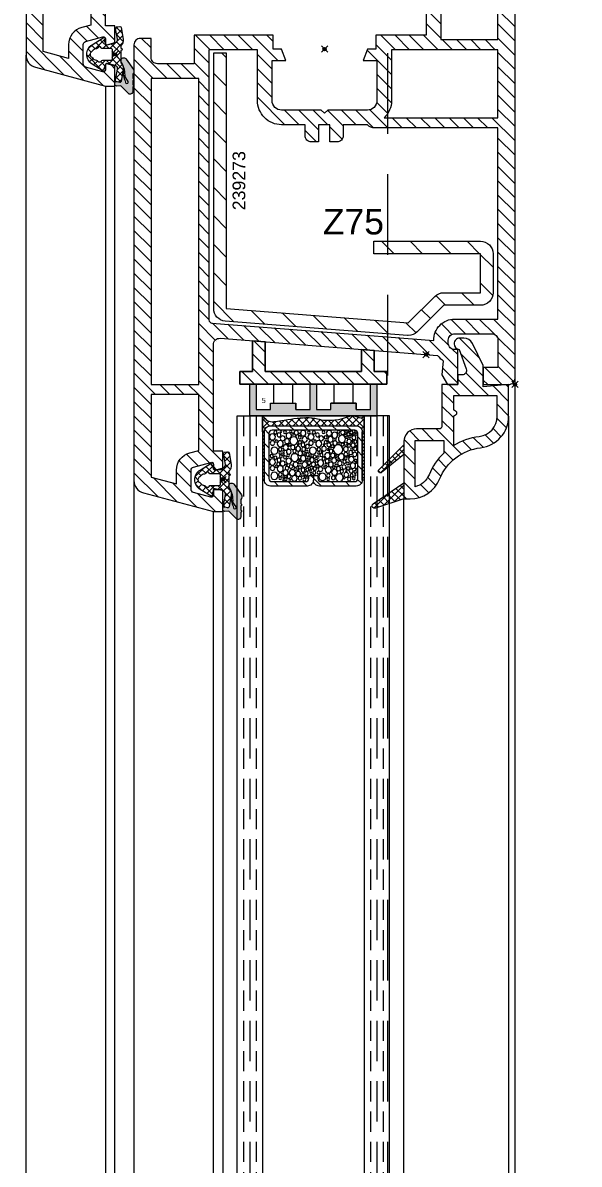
# Model space of a CAD drawing. Header units: millimetres. Extents: x -20000 to 230000, y -17405 to 25402.
# Drawn here: x 125060 to 125147.6, y -4058.4 to -3878.7 of the extents above; entities that cross this region are included whole.
import ezdxf

# ---------------------------------------------------------------- set-up
doc = ezdxf.new("R2010")
doc.units = ezdxf.units.MM
doc.header["$PDMODE"] = 35
doc.header["$PDSIZE"] = 0.5
doc.linetypes.add('CACHE', pattern=[9.525, 6.35, -3.175])
doc.layers.get('0').update_dxf_attribs({"lineweight": 13})
doc.layers.get('Defpoints').update_dxf_attribs({"true_color": 0xc2a584})
doc.layers.add('0 - Invisible', color=43, linetype='Continuous', lineweight=0, plot=False)
for name, color, linetype, lineweight in [('1 - Acier', 160, 'Continuous', 13), ('1 - Cotation', 32, 'Continuous', 13), ('1 - INTERROMPU', 253, 'CACHE', 13), ('1 - Joint', 7, 'Continuous', 13), ('1 - PVC', 7, 'Continuous', 13), ('1 - Silicone', 40, 'Continuous', 13), ('1 - Vitrage', 252, 'Continuous', 13)]:
    doc.layers.add(name, color=color, linetype=linetype, lineweight=lineweight)
doc.styles.get("Standard").update_dxf_attribs({"font": 'ARIALUNI.TTF'})
doc.styles.add('Texte Poralu', font='tahomabd.ttf')
doc.dimstyles.new('100 - 1000', dxfattribs={"dimtxt": 15, "dimasz": 15, "dimexe": 5, "dimexo": 2.5, "dimgap": 8, "dimtad": 1, "dimdec": 1, "dimtxsty": 'Texte Poralu', "dimcen": 10, "dimazin": 0, "dimtfac": 1, "dimtdec": 1, "dimtmove": 0, "dimatfit": 3, "dimfxl": 1, "dimarcsym": 0})
doc.dimstyles.new('30 - 1000', dxfattribs={"dimtxt": 10, "dimasz": 10, "dimexe": 5, "dimexo": 2.5, "dimgap": 5, "dimtad": 1, "dimdec": 1, "dimtxsty": 'Texte Poralu', "dimcen": 5, "dimazin": 0, "dimtfac": 1, "dimtdec": 1, "dimtmove": 0, "dimatfit": 3, "dimfxl": 1, "dimarcsym": 0})
pattern_1 = [(45, (-2912.3842, -784.6884), (-0.561266, 0.561266), []), (135, (-2912.3842, -784.6884), (-0.561266, -0.561266), [])]

# ---------------------------------------------------------------- blocks, each defined once
blk = doc.blocks.new('*D944')
at = {"layer": '1 - Cotation', "color": 0, "lineweight": -2, "transparency": 16777216}
for p, q in [((125020, -3805.67), (125367.5, -3805.67)), ((125362.5, -3820.67), (125362.5, -4681.27)), ((125120, -4696.27), (125367.5, -4696.27))]:
    blk.add_line(p, q, dxfattribs=at)
at = {"layer": '1 - Cotation', "color": 0, "transparency": 16777216}
for points in [[(125360, -3820.67), (125365, -3820.67), (125362.5, -3805.67)], [(125360, -4681.27), (125365, -4681.27), (125362.5, -4696.27)]]:
    blk.add_solid(points, dxfattribs=at)
at = {"layer": 'Defpoints', "color": 0, "transparency": 16777216}
for p in [(125017.5, -3805.67), (125117.5, -4696.27), (125362.5, -4696.27)]:
    blk.add_point(p, dxfattribs=at)
at = {"layer": '1 - Cotation', "color": 0, "transparency": 16777216, "insert": (125347, -4250.97), "char_height": 15, "attachment_point": 5, "rotation": 90, "style": 'Texte Poralu'}
blk.add_mtext('H', dxfattribs=at)
blk = doc.blocks.new('*U291')
at = {"layer": '1 - Acier'}
h = blk.add_hatch(dxfattribs=at)
h.set_pattern_fill('ANSI31', color=256, scale=0.5, style=0)
h.set_pattern_definition([(45, (-53.198, 0), (-1.12253, 1.12253), [])])
h.paths.add_polyline_path([(-1.19, 10.35, -0.414214), (-0.71, 9.87), (-0.71, 9.39), (0, 9.39), (0, 10.11, 0.414214), (-0.95, 11.06), (-6.75, 11.06, 0.414214), (-7.7, 10.11), (-7.7, 2.51, 0.414214), (-6.75, 1.56), (6.75, 1.56, 0.414214), (7.7, 2.51), (7.7, 10.11, 0.414214), (6.75, 11.06), (0.95, 11.06, 0.414214), (0, 10.11), (0, 9.39), (0.71, 9.39), (0.71, 9.87, -0.414214), (1.19, 10.35), (6.51, 10.35, -0.414214), (6.99, 9.87), (6.99, 2.75, -0.414214), (6.51, 2.27), (-6.51, 2.27, -0.414214), (-6.99, 2.75), (-6.99, 9.87, -0.414214), (-6.51, 10.35)])
at = {"layer": '1 - Silicone'}
h = blk.add_hatch(dxfattribs=at)
h.set_pattern_fill('ANSI31', color=256, scale=3, style=0)
h.set_pattern_definition([(135, (89.45962, 19.9178), (0.265165, 0.265165), [])])
h.paths.add_polyline_path([(-8, 2.51), (-7.7, 2.51), (-7.7, 10.11), (-8, 10.11)])
h = blk.add_hatch(dxfattribs=at)
h.set_pattern_fill('ANSI31', color=256, scale=3, style=0)
h.set_pattern_definition([(45, (-89.45962, 19.9178), (-0.265165, 0.265165), [])])
h.paths.add_polyline_path([(8, 10.11), (7.7, 10.11), (7.7, 2.51), (8, 2.51)])
h = blk.add_hatch(dxfattribs=at)
h.set_pattern_fill('ANSI37', color=256, scale=0.25, style=0)
h.set_pattern_definition([(45, (-53.198, 0), (-0.561266, 0.561266), []), (135, (-53.198, 0), (-0.561266, -0.561266), [])])
edge = h.paths.add_edge_path()
edge.add_arc((-6.75, 2.51), 0.95, 180, 270, ccw=False)
edge.add_line((-7.7, 2.51), (-8, 2.51))
edge.add_line((-8, 2.51), (-8, 0))
edge.add_spline(control_points=[(-8, 0), (-7.75, 0.3), (-7.07, 1.12), (-5.05, 0.73), (-1.23, 0.13), (0.48, 0.41), (1.65, 0.75), (4.92, 0.57), (6.11, -0.43), (7.45, 0.54), (7.9, 0.1), (8, 0)], knot_values=[0, 0, 0, 0, 1.112924, 3.032488, 5.381325, 7.006548, 8.100712, 8.980186, 10.784819, 12.190253, 12.587238, 12.587238, 12.587238, 12.587238], degree=3, periodic=0)
edge.add_line((8, 0), (8, 2.51))
edge.add_line((8, 2.51), (7.7, 2.51))
edge.add_arc((6.75, 2.51), 0.95, -90, 0, ccw=False)
edge.add_line((6.75, 1.56), (-6.75, 1.56))
at = {"layer": '0 - Invisible'}
for p, q in [((-8, 2.51), (-8, 0)), ((8, 2.51), (8, 0))]:
    blk.add_line(p, q, dxfattribs=at)
at = {"layer": '1 - Acier'}
blk.add_lwpolyline([(0, 9.39), (0, 10.11, 0.414214), (-0.95, 11.06), (-6.75, 11.06, 0.414214), (-7.7, 10.11), (-7.7, 2.51, 0.414214), (-6.75, 1.56), (6.75, 1.56, 0.414214), (7.7, 2.51), (7.7, 10.11, 0.414214), (6.75, 11.06), (0.95, 11.06, 0.414214), (0, 10.11)], format="xyb", dxfattribs=at)
blk.add_lwpolyline([(0.71, 9.39), (0.71, 9.87, -0.414214), (1.19, 10.35), (6.51, 10.35, -0.414214), (6.99, 9.87), (6.99, 2.75, -0.414214), (6.51, 2.27), (-6.51, 2.27, -0.414214), (-6.99, 2.75), (-6.99, 9.87, -0.414214), (-6.51, 10.35), (-1.19, 10.35, -0.414214), (-0.71, 9.87), (-0.71, 9.39)], format="xyb", close=True, dxfattribs=at)
at = {"layer": '1 - PVC'}
for centre, radius in [((-6.14, 9.44), 0.563), ((-5.22, 9.24), 0.282), ((-5.24, 9.8), 0.205), ((-4.73, 10.08), 0.13), ((-4.7, 9.6), 0.154), ((-4.39, 8.96), 0.435), ((-4.33, 9.97), 0.219), ((-4.32, 9.56), 0.16), ((-3.85, 9.55), 0.293), ((-3.7, 10.13), 0.171), ((-3.32, 8.96), 0.479), ((-2.99, 9.84), 0.435), ((-2.4, 9.14), 0.384), ((-2.12, 9.83), 0.286), ((-1.66, 9.27), 0.23), ((-1.42, 10.03), 0.232), ((-1.32, 9.57), 0.149), ((-1.09, 9.06), 0.286), ((-0.96, 9.65), 0.164), ((-0.35, 9.09), 0.156), ((0.14, 8.96), 0.267), ((0.83, 8.93), 0.241), ((1.44, 9.6), 0.563), ((2.36, 9.39), 0.282), ((2.34, 9.96), 0.205), ((3.13, 9.76), 0.302), ((3.33, 8.89), 0.472), ((4.09, 9.72), 0.597), ((4.47, 8.73), 0.282), ((4.87, 9.75), 0.154), ((5.18, 9.29), 0.384), ((5.64, 9.96), 0.283), ((6.03, 9.37), 0.243), ((6.36, 9.83), 0.229), ((6.56, 8.8), 0.219), ((6.61, 9.29), 0.138), ((-6.44, 7.27), 0.486), ((-6.44, 8.24), 0.358), ((-5.83, 7.94), 0.179), ((-5.53, 7.57), 0.277), ((-5.42, 6.96), 0.307), ((-5.22, 8.34), 0.486), ((-4.83, 7.5), 0.384), ((-4.17, 8.23), 0.279), ((-4.22, 7.73), 0.13), ((-3.89, 7.12), 0.435), ((-3.54, 7.99), 0.282), ((-2.8, 7.68), 0.397), ((-2.86, 8.38), 0.223), ((-2.4, 8.5), 0.128), ((-2.12, 8.11), 0.256), ((-2.14, 7.35), 0.23), ((-1.63, 8.52), 0.307), ((-1.37, 7.68), 0.435), ((-0.96, 8.47), 0.236), ((-0.68, 7.4), 0.267), ((-0.71, 7.96), 0.186), ((-0.48, 8.7), 0.186), ((-0.22, 6.94), 0.362), ((-0.3, 8.19), 0.22), ((0.01, 7.65), 0.337), ((0.24, 8.32), 0.276), ((0.49, 7.09), 0.206), ((0.6, 7.94), 0.219), ((1.13, 7.42), 0.486), ((1.13, 8.4), 0.358), ((1.75, 8.09), 0.179), ((2, 7.65), 0.189), ((2.16, 7.12), 0.307), ((2.36, 8.5), 0.486), ((2.75, 7.65), 0.384), ((3.26, 7.02), 0.401), ((3.19, 8.08), 0.209), ((3.59, 7.84), 0.21), ((3.95, 8.32), 0.335), ((4.16, 7.47), 0.361), ((4.82, 8.05), 0.334), ((4.9, 7.21), 0.276), ((5.18, 8.65), 0.128), ((5.46, 8.27), 0.256), ((5.44, 7.5), 0.23), ((5.98, 6.84), 0.435), ((5.95, 8.68), 0.307), ((6.21, 7.83), 0.435), ((6.64, 7.04), 0.195), ((6.72, 8.34), 0.102), ((6.74, 7.37), 0.105), ((-6.55, 6.32), 0.257), ((-6.14, 5.48), 0.563), ((-5.98, 6.58), 0.256), ((-5.22, 5.27), 0.282), ((-5.24, 5.84), 0.205), ((-5.11, 6.37), 0.232), ((-4.7, 5.63), 0.154), ((-4.7, 6.02), 0.138), ((-4.37, 4.98), 0.435), ((-4.47, 6.53), 0.23), ((-3.87, 5.65), 0.37), ((-3.97, 6.23), 0.189), ((-2.95, 6.56), 0.602), ((-2.98, 5.56), 0.277), ((-2.4, 5.17), 0.384), ((-2.06, 5.89), 0.366), ((-2.23, 6.89), 0.132), ((-1.6, 6.68), 0.435), ((-1.53, 5.25), 0.309), ((-1.4, 5.97), 0.162), ((-1.04, 5.61), 0.22), ((-1.02, 6.94), 0.179), ((-0.89, 6.12), 0.276), ((-0.71, 6.6), 0.195), ((-0.07, 5.48), 0.563), ((-0.38, 6.3), 0.181), ((0.21, 6.43), 0.257), ((0.72, 6.5), 0.179), ((0.85, 5.27), 0.282), ((0.83, 5.84), 0.205), ((1.26, 6.14), 0.261), ((1.36, 5.63), 0.154), ((1.67, 5.17), 0.384), ((1.6, 6.73), 0.256), ((2.21, 6.25), 0.447), ((2.31, 5.3), 0.138), ((2.78, 5.56), 0.299), ((2.65, 6.81), 0.164), ((3.06, 6.22), 0.338), ((3.88, 5.32), 0.739), ((3.6, 6.37), 0.171), ((3.9, 6.94), 0.153), ((4.4, 6.44), 0.474), ((5.11, 5.25), 0.387), ((5.11, 6.02), 0.292), ((5.11, 6.68), 0.23), ((5.56, 6.32), 0.154), ((5.87, 5.79), 0.309), ((6.03, 5.25), 0.179), ((6.51, 6.07), 0.344), ((6.59, 5.22), 0.286), ((-6.44, 3.31), 0.486), ((-6.44, 4.28), 0.358), ((-5.83, 3.97), 0.179), ((-5.22, 4.38), 0.486), ((-4.83, 3.54), 0.384), ((-4.16, 3.99), 0.381), ((-3.8, 4.55), 0.202), ((-3.08, 3.92), 0.63), ((-3.24, 4.96), 0.342), ((-2.4, 4.53), 0.128), ((-2.12, 4.15), 0.256), ((-2.14, 3.38), 0.23), ((-1.63, 4.56), 0.307), ((-1.37, 3.71), 0.435), ((-0.94, 4.81), 0.309), ((-0.38, 3.31), 0.486), ((-0.38, 4.28), 0.358), ((0.24, 3.97), 0.179), ((0.85, 4.38), 0.486), ((1.24, 3.54), 0.384), ((1.67, 4.53), 0.128), ((1.95, 4.15), 0.256), ((1.93, 3.38), 0.23), ((2.44, 4.56), 0.307), ((2.7, 3.71), 0.435), ((2.62, 5.07), 0.17), ((3, 4.76), 0.216), ((3.4, 4.29), 0.355), ((3.48, 3.68), 0.167), ((4.03, 4.31), 0.192), ((4.5, 3.63), 0.567), ((4.61, 4.52), 0.239), ((5.08, 4.38), 0.236), ((5.62, 4.02), 0.343), ((5.62, 4.69), 0.243), ((6.23, 4.61), 0.324), ((6.13, 3.97), 0.106), ((6.38, 3.43), 0.307), ((6.61, 4.05), 0.263), ((6.72, 4.74), 0.114), ((-5.98, 2.61), 0.256), ((-5.42, 3), 0.307), ((-5.1, 2.47), 0.125), ((-4.47, 2.56), 0.23), ((-3.88, 3.12), 0.422), ((-3.58, 2.47), 0.165), ((-3.24, 2.86), 0.171), ((-2.7, 2.67), 0.343), ((-2.78, 3.14), 0.112), ((-2.21, 2.94), 0.203), ((-1.6, 2.72), 0.435), ((-0.71, 2.61), 0.2), ((0.09, 2.61), 0.256), ((0.65, 3), 0.307), ((1.6, 2.56), 0.23), ((2.47, 2.72), 0.435), ((3.36, 3.03), 0.463), ((3.96, 2.51), 0.217), ((4.06, 3), 0.0725), ((4.62, 2.61), 0.33), ((5.03, 3.08), 0.186), ((5.16, 2.51), 0.186), ((5.31, 3.38), 0.181), ((5.51, 2.9), 0.232), ((5.54, 2.46), 0.106), ((5.77, 3.28), 0.186), ((5.98, 2.61), 0.229), ((6, 3), 0.0923), ((6.33, 2.85), 0.149), ((6.59, 2.54), 0.149), ((6.72, 2.9), 0.156)]:
    blk.add_circle(centre, radius, dxfattribs=at)
at = {"layer": '1 - Silicone'}
for points in [[(-8, 10.11), (-7.7, 10.11), (-7.7, 2.51), (-8, 2.51)], [(8, 10.11), (7.7, 10.11), (7.7, 2.51), (8, 2.51)]]:
    blk.add_lwpolyline(points, close=True, dxfattribs=at)
blk.add_open_spline([(-8, 0), (-7.75, 0.3), (-7.07, 1.12), (-5.05, 0.73), (-1.23, 0.13), (0.48, 0.41), (1.65, 0.75), (4.92, 0.57), (6.11, -0.43), (7.45, 0.54), (7.9, 0.1), (8, 0)], degree=3, knots=[0, 0, 0, 0, 1.112924, 3.032488, 5.381325, 7.006548, 8.100712, 8.980186, 10.784819, 12.190253, 12.587238, 12.587238, 12.587238, 12.587238], dxfattribs=at)
blk = doc.blocks.new('Rehau - Support calle de vitrage')
at = {"layer": '1 - PVC'}
h = blk.add_hatch(dxfattribs=at)
h.set_pattern_fill('ANSI31', color=256, scale=0.5, angle=180, style=0)
h.set_pattern_definition([(225, (-99742.6855, -319414.7135), (1.122532015, -1.122532015), [])])
h.paths.add_polyline_path([(7.57, 4.05), (7.57, 0.6), (9.57, 0.75), (9.57, 4.05), (11.59, 4.05), (11.59, 6.05), (-11.59, 6.05), (-11.59, 4.05), (-9.57, 4.05), (-9.57, -0.75), (-7.57, -0.6), (-7.57, 4.05)])
for p, q in [((-11.59, 4.05), (-11.59, 6.05)), ((-11.59, 6.05), (11.59, 6.05)), ((11.59, 6.05), (11.59, 4.05)), ((-9.57, 4.05), (-11.59, 4.05)), ((-9.57, -0.75), (-9.57, 4.05)), ((7.57, 4.05), (-7.57, 4.05)), ((-7.57, 4.05), (-7.57, -0.6)), ((7.57, 0.6), (7.57, 4.05)), ((11.59, 4.05), (9.57, 4.05)), ((9.57, 4.05), (9.57, 0.75)), ((9.57, 0.75), (7.57, 0.6)), ((-7.57, -0.6), (-9.57, -0.75))]:
    blk.add_line(p, q, dxfattribs=at)
blk.add_lwpolyline([(-11.59, 6.05), (-11.59, 4.05), (-9.57, 4.05), (-9.57, -0.75), (-7.57, -0.6), (-7.57, 4.05), (7.57, 4.05), (7.57, 0.6), (9.57, 0.75), (9.57, 4.05), (11.59, 4.05), (11.59, 6.05)], close=True, dxfattribs=at)
blk = doc.blocks.new('Rehau - Doucine 16.5x18')
at = {"layer": '1 - Joint', "linetype": 'ByBlock'}
h = blk.add_hatch(dxfattribs=at)
h.set_pattern_fill('ANSI37', color=256, scale=0.25, style=0)
h.set_pattern_definition(pattern_1)
h.paths.add_polyline_path([(-8.5, 15.5), (-8.5, 18), (-12.97, 19.48, 0.080019), (-13.1, 19.5, 0.414214), (-13.5, 19.1, 0.24877), (-13.32, 18.77)])
h = blk.add_hatch(dxfattribs=at)
h.set_pattern_fill('ANSI37', color=256, scale=0.25, style=0)
h.set_pattern_definition(pattern_1)
h.paths.add_polyline_path([(-8.5, 9.5), (-8.5, 11), (-12.01, 13.86, 0.631799), (-12.5, 13.62, 0.198912), (-12.41, 13.41)])
at = {"layer": '1 - PVC', "linetype": 'ByBlock'}
h = blk.add_hatch(dxfattribs=at)
h.set_pattern_fill('ANSI31', color=256, scale=0.5, style=0)
h.set_pattern_definition([(45, (-2912.3842, -784.6884), (-1.122532, 1.122532), [])])
h.paths.add_polyline_path([(-3, 7, -0.414214), (-2.5, 6.5), (-2.5, 0), (0, 0), (0, -1.5), (0.66, -1.5, -0.520567), (1.31, -2.44), (0.2, -5.5, 0.381131), (-0.6, -6.4, 0.414214), (0.3, -7.3), (0.94, -7.3, 0.285279), (2.29, -6.46), (4, -3), (4, 0.35), (8, 0), (8, 5, 0.379901), (3.59, 9.96, -0.272736), (-2.87, 14.89, 0.304849), (-7.5, 18), (-8.5, 18), (-8.5, 15.5), (-8.5, 11), (-8.5, 9.5), (-8.5, 9, 0.414214), (-6.5, 7)])
h.paths.add_polyline_path([(-6.7, 8.8), (-6.7, 16.1, -0.237024), (-4.54, 14.21, 0.106788), (-2.2, 10.79), (-2.2, 8.8)], flags=16)
h.paths.add_polyline_path([(-0.7, 9.63, 0.111788), (3.38, 8.18, -0.379901), (6.2, 5), (6.2, 1.8), (-0.7, 1.8), (-0.7, 4, 1), (-0.7, 5)], flags=16)
at = {"layer": '1 - Joint', "linetype": 'ByBlock'}
for points in [[(-8.5, 18), (-12.97, 19.48, 0.080019), (-13.1, 19.5, 0.414214), (-13.5, 19.1, 0.24877), (-13.32, 18.77), (-8.5, 15.5)], [(-8.5, 11), (-12.01, 13.86, 0.172454), (-12.2, 13.92, 0.414214), (-12.5, 13.62, 0.198912), (-12.41, 13.41), (-8.5, 9.5)]]:
    blk.add_lwpolyline(points, format="xyb", dxfattribs=at)
at = {"layer": '1 - PVC', "linetype": 'ByBlock'}
for points in [[(0.3, -7.3, -0.414214), (-0.6, -6.4, -0.381131), (0.2, -5.5), (1.31, -2.44, 0.520567), (0.66, -1.5), (0, -1.5), (0, 0), (-2.5, 0), (-2.5, 6.5, 0.414214), (-3, 7), (-6.5, 7, -0.414214), (-8.5, 9), (-8.5, 9.5), (-8.5, 11), (-8.5, 15.5), (-8.5, 18), (-7.5, 18, -0.304849), (-2.87, 14.89, 0.272736), (3.59, 9.96, -0.379901), (8, 5), (8, 0), (4, 0.35), (4, -3), (2.29, -6.46, -0.285279), (0.94, -7.3)], [(-2.2, 10.79, -0.106788), (-4.54, 14.21, 0.237024), (-6.7, 16.1), (-6.7, 8.8), (-2.2, 8.8)], [(3.38, 8.18, -0.379901), (6.2, 5), (6.2, 1.8), (-0.7, 1.8), (-0.7, 4, 1), (-0.7, 5), (-0.7, 9.63, 0.111788)]]:
    blk.add_lwpolyline(points, format="xyb", close=True, dxfattribs=at)
blk = doc.blocks.new('*U293')
at = {"layer": '1 - Joint', "linetype": 'ByBlock'}
blk.add_hatch(color=256, dxfattribs=at).paths.add_polyline_path([(2.84, 3.14), (2.84, 3.78, 0.57735), (2.84, 4.13), (2.84, 4.79, 0.57735), (2.84, 5.13), (2.84, 5.85, 0.419335), (2.27, 6.28), (0.94, 4.97), (0.31, 5, 0.477659), (0, 4.65), (0.11, 4.02, -0.406954), (0.36, 4.36), (0.75, 4.43, -0.418679), (0.98, 4.27), (1.3, 2.36, -0.125286), (1.66, 4.3, -1.387029), (2.11, 4.3), (1.59, 3.57, -0.153631), (1.05, 1.3, 0.167659), (0.93, 1.03), (0.93, 0.96, 0.744987), (1.78, 0.78), (2.91, 2.37, 0.250622)])
h = blk.add_hatch(dxfattribs=at)
h.set_pattern_fill('ANSI37', color=256, scale=0.25, style=0)
h.paths.add_polyline_path([(0.93, 0.96, -0.041156), (0.93, 1.03), (0.93, 1.36, 0.277105), (1.3, 2.36), (0.98, 4.27, 0.414214), (0.75, 4.43), (0.36, 4.36, 0.406954), (0.11, 4.02), (0.4, 2.34, -0.388879), (0.04, 1.77), (-1.23, 1.43, -0.414214), (-1.53, 1.73), (-1.53, 2.01), (-1.71, 2.01), (-1.54, 2.38, 0.109518), (-1.53, 2.46, 0.414214), (-1.73, 2.66, 0.140872), (-1.83, 2.63), (-3.58, 1.54, 0.258271), (-4.42, 0.01, 0.258271), (-3.58, -1.51), (-1.83, -2.61, 0.140872), (-1.73, -2.64, 0.414214), (-1.53, -2.44, 0.109518), (-1.54, -2.35), (-1.71, -1.99), (-1.53, -1.99), (-1.53, -1.79, -0.414214), (-1.23, -1.49), (0.04, -1.83, -0.388879), (0.4, -2.4), (0.1, -4.07, 0.043661), (0.1, -4.1, 0.36397), (0.27, -4.3), (0.76, -4.39, 0.037727), (0.79, -4.39, 0.370694), (0.99, -4.22), (1.31, -2.39, 0.271381), (0.93, -1.34), (0.93, -0.99, 1), (0.93, -0.59)])
h.paths.add_polyline_path([(-0.37, 0.71), (-0.37, -0.69, -0.414214), (-0.57, -0.89), (-1.9, -0.89, 0.267949), (-2.16, -1.04, -0.267949), (-2.42, -1.19, -0.271324), (-2.68, -1.04, 0.243431), (-2.91, -0.88, -0.210605), (-3.54, -0.52, 0.11634), (-3.65, -0.43, -0.281921), (-3.92, 0.01, -0.281921), (-3.65, 0.46, 0.11634), (-3.54, 0.55, -0.210605), (-2.91, 0.91, 0.243431), (-2.68, 1.06, -0.271324), (-2.42, 1.21, -0.267949), (-2.16, 1.06, 0.267949), (-1.9, 0.91), (-0.57, 0.91, -0.414214)], flags=16)
at = {"layer": '0 - Invisible', "linetype": 'ByBlock'}
blk.add_point((0, 0), dxfattribs=at)
at = {"layer": '1 - Joint', "linetype": 'ByBlock'}
for points in [[(2.11, 4.3), (1.59, 3.57, -0.153631), (1.05, 1.3, 1.13268), (1.78, 0.78), (2.91, 2.37, 0.250622), (2.84, 3.14), (2.84, 3.78, 0.57735), (2.84, 4.13), (2.84, 4.79, 0.57735), (2.84, 5.13), (2.84, 5.85, 0.419335), (2.27, 6.28), (0.94, 4.97), (0.31, 5, 0.477659), (0, 4.65), (0.4, 2.34, -0.388879), (0.04, 1.77), (-1.23, 1.43, -0.414214), (-1.53, 1.73), (-1.53, 2.01), (-1.71, 2.01), (-1.54, 2.38, 0.109518), (-1.53, 2.46, 0.414214), (-1.73, 2.66, 0.140872), (-1.83, 2.63), (-3.58, 1.54, 0.258271), (-4.42, 0.01, 0.258271), (-3.58, -1.51), (-1.83, -2.61, 0.140872), (-1.73, -2.64, 0.414214), (-1.53, -2.44, 0.109518), (-1.54, -2.35), (-1.71, -1.99), (-1.53, -1.99), (-1.53, -1.79, -0.414214), (-1.23, -1.49), (0.04, -1.83, -0.388879), (0.4, -2.4), (0.1, -4.07, 0.043661), (0.1, -4.1, 0.36397), (0.27, -4.3), (0.76, -4.39, 0.037727), (0.79, -4.39, 0.370694), (0.99, -4.22), (1.31, -2.39, 0.271381), (0.93, -1.34), (0.93, -0.99, 1), (0.93, -0.59), (0.93, 1.36, 0.277105), (1.3, 2.36, -0.125286), (1.66, 4.3, -1.387029)], [(-3.65, 0.46, 0.11634), (-3.54, 0.55, -0.210605), (-2.91, 0.91, 0.243431), (-2.68, 1.06, -0.271324), (-2.42, 1.21, -0.267949), (-2.16, 1.06, 0.267949), (-1.9, 0.91), (-0.57, 0.91, -0.414214), (-0.37, 0.71), (-0.37, -0.69, -0.414214), (-0.57, -0.89), (-1.9, -0.89, 0.267949), (-2.16, -1.04, -0.267949), (-2.42, -1.19, -0.271324), (-2.68, -1.04, 0.243431), (-2.91, -0.88, -0.210605), (-3.54, -0.52, 0.11634), (-3.65, -0.43, -0.281921), (-3.92, 0.01, -0.281921)]]:
    blk.add_lwpolyline(points, format="xyb", close=True, dxfattribs=at)
blk.add_lwpolyline([(1.3, 2.36), (0.98, 4.27, 0.414214), (0.75, 4.43), (0.36, 4.36, 0.406954), (0.11, 4.02)], format="xyb", dxfattribs=at)
blk = doc.blocks.new('*U289')
at = {"layer": '1 - PVC', "linetype": 'ByBlock', "lineweight": -2}
h = blk.add_hatch(color=0, dxfattribs=at)
h.dxf.hatch_style = 1
h.paths.add_polyline_path([(-2.75, -4), (-0.5, -4), (-0.5, 0), (0.5, 0), (0.5, -4), (2.75, -4), (2.75, -3), (6.75, -3), (6.75, -4), (9, -4), (9, 0), (10, 0), (10, -5), (-10, -5), (-10, 0), (-9, 0), (-9, -4), (-6.75, -4), (-6.75, -3), (-2.75, -3)])
at = {"layer": '1 - PVC', "color": 0, "linetype": 'ByBlock', "lineweight": -2}
for p, q in [((-10, -5), (-10, 0)), ((-10, 0), (-9, 0)), ((-10, 0), (10, 0)), ((-10, -5), (-10, 0)), ((-9, 0), (-9, -4)), ((-9, 0), (-9, -4)), ((-6.25, -3), (-6.25, 0)), ((-3.25, -3), (-3.25, 0)), ((-0.5, -4), (-0.5, 0)), ((-0.5, 0), (0.5, 0)), ((-0.5, -4), (-0.5, 0)), ((0.5, 0), (0.5, -4)), ((0.5, 0), (0.5, -4)), ((3.25, -3), (3.25, 0)), ((6.25, -3), (6.25, 0)), ((9, -4), (9, 0)), ((9, 0), (10, 0)), ((9, -4), (9, 0)), ((10, 0), (10, -5)), ((10, 0), (10, -5)), ((-6.75, -4), (-6.75, -3)), ((-6.75, -3), (-2.75, -3)), ((-6.75, -3), (-2.75, -3)), ((-6.75, -4), (-6.75, -3)), ((-2.75, -3), (-2.75, -4)), ((-2.75, -4), (-2.75, -3)), ((2.75, -4), (2.75, -3)), ((2.75, -3), (6.75, -3)), ((6.75, -3), (2.75, -3)), ((2.75, -4), (2.75, -3)), ((6.75, -3), (6.75, -4)), ((6.75, -4), (6.75, -3)), ((10, -5), (-10, -5)), ((10, -5), (-10, -5)), ((-10, -5), (10, -5)), ((-9, -4), (-6.75, -4)), ((-9, -4), (-6.75, -4)), ((-2.75, -4), (-0.5, -4)), ((-2.75, -4), (-0.5, -4)), ((0.5, -4), (2.75, -4)), ((0.5, -4), (2.75, -4)), ((6.75, -4), (9, -4)), ((6.75, -4), (9, -4))]:
    blk.add_line(p, q, dxfattribs=at)
at = {"color": 0, "linetype": 'ByBlock', "lineweight": -2}
blk.add_text('5', height=0.8, dxfattribs=at).set_placement((-8.12, -2.98))
blk = doc.blocks.new('*U1622')
at = {"layer": '0 - Invisible'}
blk.add_point((-5, 641.33), dxfattribs=at)
at = {"layer": '1 - PVC'}
for p, q in [((9, -1), (9, 637.62)), ((8, 631.62), (8, 5)), ((-51, 621.5), (-51, 15.12)), ((-8.5, 18), (-8.5, 618.62)), ((-38.5, 20), (-38.5, 616.62)), ((-37, 616.62), (-37, 20))]:
    blk.add_line(p, q, dxfattribs=at)
at = {"layer": '1 - Vitrage', "linetype": 'CACHE', "ltscale": 0.5}
for p, q in [((-33.75, 631.68), (-33.75, 4.94)), ((-31.75, 631.68), (-31.75, 4.94)), ((-13.75, 631.68), (-13.75, 4.94)), ((-11.75, 631.68), (-11.75, 4.94))]:
    blk.add_line(p, q, dxfattribs=at)
at = {"layer": '1 - Vitrage', "linetype": 'CACHE'}
for p, q in [((-32.75, 631.68), (-32.75, 4.94)), ((-12.75, 631.68), (-12.75, 4.94))]:
    blk.add_line(p, q, dxfattribs=at)
at = {"layer": '1 - Vitrage'}
for points in [[(-34.75, 631.68), (-30.75, 631.68), (-30.75, 4.94), (-34.75, 4.94)], [(-10.75, 631.68), (-14.75, 631.68), (-14.75, 4.94), (-10.75, 4.94)]]:
    blk.add_lwpolyline(points, close=True, dxfattribs=at)
at = {"xscale": -1, "rotation": 180}
for name, p in [('Rehau - Support calle de vitrage', (-22.75, 642.73)), ('Rehau - Doucine 16.5x18', (0, 636.62)), ('*U291', (-22.75, 631.68)), ('*U293', (-37, 621.64))]:
    blk.add_blockref(name, p, dxfattribs=at)
blk.add_blockref('*U289', (-22.75, 636.68))
blk = doc.blocks.new('Rehau - Gamme Performance - Z75')
at = {"layer": '1 - PVC'}
h = blk.add_hatch(dxfattribs=at)
h.set_pattern_fill('ANSI31', color=256, scale=0.5, angle=90, style=0)
h.set_pattern_definition([(225, (0, 0), (-1.122532, 1.122532), [])])
edge = h.paths.add_edge_path()
edge.add_line((-88.25, 45.99), (-85.49, 45.99))
edge.add_line((-85.49, 45.99), (-85.49, 47.5))
edge.add_line((-85.49, 47.5), (-74.99, 47.5))
edge.add_line((-74.99, 47.5), (-68.72, 47.5))
edge.add_arc((-68.72, 46.5), 1, -4.2808, 89.8756, ccw=False)
edge.add_line((-67.72, 46.42), (-70.42, 12.18))
edge.add_arc((-68.1, 9.13), 3.83, 127.2044, 145.4601)
edge.add_line((-71.26, 11.3), (-73.49, 11.5))
edge.add_line((-73.49, 11.5), (-74.99, 10.63))
edge.add_line((-74.99, 10.63), (-74.99, 9))
edge.add_line((-74.99, 9), (-69.49, 9))
edge.add_line((-69.49, 9), (-69.49, 9.5))
edge.add_arc((-68.49, 9.5), 1, 90, 180, ccw=False)
edge.add_line((-68.49, 10.5), (-67.99, 10.5))
edge.add_arc((-67.99, 9.5), 1, 0, 90, ccw=False)
edge.add_line((-66.99, 9.5), (-66.99, 3.7))
edge.add_arc((-67.99, 3.7), 1, -90, 0, ccw=False)
edge.add_line((-67.99, 2.7), (-72.29, 2.7))
edge.add_line((-72.29, 2.7), (-72.29, 5))
edge.add_line((-72.29, 5), (-74.99, 5))
edge.add_line((-74.99, 5), (-74.99, 1))
edge.add_arc((-73.99, 1), 1, 180, 270)
edge.add_line((-73.99, 0), (-1.99, 0))
edge.add_arc((-2.01, 2.01), 2.01, 270.4903, 359.7969)
edge.add_line((0, 2), (0, 14))
edge.add_line((0, 14), (-3, 14))
edge.add_arc((-2.99, 13.79), 0.205, 92.1594, 164.4209)
edge.add_line((-3.19, 13.85), (-3.48, 12.75))
edge.add_arc((-3.29, 12.7), 0.196, 163.8255, 270.6442)
edge.add_line((-3.29, 12.5), (-2.54, 12.5))
edge.add_arc((-2.54, 12.2), 0.3, 0, 90, ccw=False)
edge.add_line((-2.24, 12.2), (-2.24, 9.5))
edge.add_arc((-2.74, 9.5), 0.5, -15.1541, 0, ccw=False)
edge.add_arc((-2.75, 9.51), 0.511, 270.9177, 343.9282, ccw=False)
edge.add_line((-2.74, 9), (-4.99, 9))
edge.add_line((-4.99, 9), (-6.51, 9))
edge.add_arc((-6.51, 9.49), 0.493, 194.4916, 270.2559, ccw=False)
edge.add_line((-6.99, 9.37), (-7.73, 12.12))
edge.add_arc((-7.44, 12.2), 0.3, 89.7794, 195.5219, ccw=False)
edge.add_line((-7.44, 12.5), (-6.69, 12.5))
edge.add_arc((-6.7, 12.7), 0.201, 271.431, 374.0994)
edge.add_line((-6.5, 12.75), (-6.8, 13.85))
edge.add_arc((-6.99, 13.8), 0.2, 14.7436, 90)
edge.add_line((-6.99, 14), (-19.99, 14))
edge.add_line((-19.99, 14), (-19.99, 21.9))
edge.add_line((-19.99, 21.9), (-22.19, 21.9))
edge.add_line((-22.19, 21.9), (-22.19, 23.24))
edge.add_line((-22.19, 23.24), (-23.99, 23.9))
edge.add_line((-23.99, 23.9), (-23.99, 21.75))
edge.add_line((-23.99, 21.75), (-30.29, 21.75))
edge.add_arc((-30.29, 23.25), 1.5, 180, 270, ccw=False)
edge.add_line((-31.79, 23.25), (-31.79, 29.5))
edge.add_line((-31.79, 29.5), (-32.29, 30))
edge.add_line((-32.29, 30), (-31.79, 30.5))
edge.add_line((-31.79, 30.5), (-31.79, 36.75))
edge.add_arc((-30.29, 36.75), 1.5, 90, 180, ccw=False)
edge.add_line((-30.29, 38.25), (-23.99, 38.25))
edge.add_line((-23.99, 38.25), (-23.99, 36.1))
edge.add_line((-23.99, 36.1), (-22.19, 36.75))
edge.add_line((-22.19, 36.75), (-22.19, 38.1))
edge.add_line((-22.19, 38.1), (-19.99, 38.1))
edge.add_line((-19.99, 38.1), (-19.99, 50.5))
edge.add_line((-19.99, 50.5), (-24.49, 50.5))
edge.add_line((-24.49, 50.5), (-24.49, 56.3))
edge.add_arc((-23.49, 56.3), 1, 90, 180, ccw=False)
edge.add_line((-23.49, 57.3), (-20.49, 57.3))
edge.add_line((-20.49, 57.3), (-20.49, 59))
edge.add_arc((-21.49, 59), 1, 0, 90)
edge.add_line((-21.49, 60), (-90.11, 60))
edge.add_arc((-90.11, 58), 2, 90.0716, 164.8932)
edge.add_line((-92.04, 58.52), (-94.99, 47.5))
edge.add_line((-94.99, 47.5), (-94.99, 46))
edge.add_line((-94.99, 46), (-91.72, 46))
edge.add_arc((-91.78, 46.19), 0.2, 288.1929, 359.998)
edge.add_line((-91.58, 46.19), (-91.58, 47.29))
edge.add_arc((-91.78, 47.29), 0.2, 0.0001, 90.0001)
edge.add_line((-91.78, 47.49), (-92.08, 47.49))
edge.add_line((-92.08, 47.49), (-92.44, 47.5))
edge.add_arc((-92.44, 47.8), 0.301, 164.7987, 269.9002, ccw=False)
edge.add_line((-92.73, 47.88), (-91.99, 50.63))
edge.add_arc((-91.5, 50.5), 0.504, 90.6601, 164.5912, ccw=False)
edge.add_line((-91.51, 51), (-89.99, 51))
edge.add_line((-89.99, 51), (-88.47, 51))
edge.add_arc((-88.47, 50.51), 0.493, 14.4916, 90.2559, ccw=False)
edge.add_line((-87.99, 50.63), (-87.25, 47.88))
edge.add_arc((-87.54, 47.8), 0.301, -90.0002, 15.4225, ccw=False)
edge.add_line((-87.54, 47.5), (-87.88, 47.49))
edge.add_line((-87.88, 47.49), (-88.18, 47.49))
edge.add_arc((-88.18, 47.29), 0.2, 90.0021, 179.9979)
edge.add_line((-88.38, 47.29), (-88.38, 46.18))
edge.add_arc((-88.18, 46.17), 0.196, 178.5329, 250.5215)
edge = h.paths.add_edge_path(flags=16)
edge.add_line((-11.99, 2.7), (-2.69, 2.7))
edge.add_line((-2.69, 2.7), (-2.69, 6.7))
edge.add_line((-2.69, 6.7), (-6.51, 6.7))
edge.add_arc((-6.5, 9.52), 2.82, 195.3634, 269.8887, ccw=False)
edge.add_line((-9.22, 8.77), (-10, 11.7))
edge.add_line((-10, 11.7), (-11.99, 11.7))
edge.add_line((-11.99, 11.7), (-11.99, 2.7))
h.paths.add_polyline_path([(-20.69, 2.7), (-13.59, 2.7), (-13.59, 11.7), (-20.69, 11.7)], flags=16)
edge = h.paths.add_edge_path(flags=16)
edge.add_line((-32.99, 2.7), (-22.29, 2.7))
edge.add_line((-22.29, 2.7), (-22.29, 19.45))
edge.add_line((-22.29, 19.45), (-30.3, 19.45))
edge.add_arc((-30.29, 23.23), 3.78, 224.5252, 269.9457, ccw=False)
edge.add_line((-32.99, 20.58), (-32.99, 2.7))
edge = h.paths.add_edge_path(flags=16)
edge.add_line((-64.69, 2.7), (-34.59, 2.7))
edge.add_line((-34.59, 2.7), (-34.59, 20.58))
edge.add_line((-34.59, 20.58), (-34.59, 22.09))
edge.add_arc((-33, 22.09), 1.59, 133.3025, 179.938, ccw=False)
edge.add_line((-34.09, 23.25), (-34.09, 27.05))
edge.add_line((-34.09, 27.05), (-35.79, 27.05))
edge.add_arc((-35.79, 28.05), 1, 180, 270, ccw=False)
edge.add_line((-36.79, 28.05), (-36.79, 29.15))
edge.add_line((-36.79, 29.15), (-34.09, 29.15))
edge.add_line((-34.09, 29.15), (-34.09, 30.95))
edge.add_line((-34.09, 30.95), (-36.79, 30.95))
edge.add_line((-36.79, 30.95), (-36.79, 32.05))
edge.add_arc((-35.79, 32.05), 1, 90, 180, ccw=False)
edge.add_line((-35.79, 33.05), (-34.09, 33.05))
edge.add_line((-34.09, 33.05), (-34.09, 36.75))
edge.add_arc((-30.29, 36.75), 3.8, 90, 180, ccw=False)
edge.add_line((-30.29, 40.55), (-22.29, 40.55))
edge.add_line((-22.29, 40.55), (-22.29, 48.2))
edge.add_line((-22.29, 48.2), (-64.81, 48.2))
edge.add_arc((-64.81, 47.7), 0.499, 89.6674, 175.5607)
edge.add_line((-65.31, 47.74), (-68.06, 12.8))
edge.add_arc((-67.99, 9.5), 3.3, 0.0217, 91.2242, ccw=False)
edge.add_line((-64.69, 9.5), (-64.69, 2.7))
h.paths.add_polyline_path([(-26.79, 49.8), (-26.79, 57.3), (-74.99, 57.3), (-74.99, 49.8)], flags=16)
edge = h.paths.add_edge_path(flags=16)
edge.add_line((-85.77, 51.22), (-85.39, 49.8))
edge.add_line((-85.39, 49.8), (-76.59, 49.8))
edge.add_line((-76.59, 49.8), (-76.59, 57.3))
edge.add_line((-76.59, 57.3), (-89.57, 57.3))
edge.add_line((-89.57, 57.3), (-90.64, 53.3))
edge.add_line((-90.64, 53.3), (-88.47, 53.3))
edge.add_arc((-88.47, 50.5), 2.8, 14.9315, 90, ccw=False)
edge.add_arc((-85.77, 51.22), 0.00282, -165.0287, 14.9315, ccw=False)
at = {"layer": '0 - Invisible'}
for p in [(-89.98, 45.99), (-22.19, 29.99), (-8, 17), (-70.28, 14), (-4.99, 14), (0, 0), (-74.99, 0)]:
    blk.add_point(p, dxfattribs=at)
at = {"layer": '1 - PVC'}
for points in [[(-88.25, 45.99), (-85.49, 45.99), (-85.49, 47.5), (-74.99, 47.5), (-68.72, 47.5, -0.435624), (-67.72, 46.42), (-70.42, 12.18, 0.079824), (-71.26, 11.3), (-73.49, 11.5), (-74.99, 10.63), (-74.99, 9), (-69.49, 9), (-69.49, 9.5, -0.414214), (-68.49, 10.5), (-67.99, 10.5, -0.414214), (-66.99, 9.5), (-66.99, 3.7, -0.414214), (-67.99, 2.7), (-72.29, 2.7), (-72.29, 5), (-74.99, 5), (-74.99, 1, 0.414214), (-73.99, 0), (-1.99, 0, 0.410674), (0, 2), (0, 14), (-3, 14, 0.326182), (-3.19, 13.85), (-3.48, 12.75, 0.50305), (-3.29, 12.5), (-2.54, 12.5, -0.414214), (-2.24, 12.2), (-2.24, 9.5, -0.066219), (-2.26, 9.37, -0.329801), (-2.74, 9), (-4.99, 9), (-6.51, 9, -0.343178), (-6.99, 9.37), (-7.73, 12.12, -0.497179), (-7.44, 12.5), (-6.69, 12.5, 0.480561), (-6.5, 12.75), (-6.8, 13.85, 0.340702), (-6.99, 14), (-19.99, 14), (-19.99, 21.9), (-22.19, 21.9), (-22.19, 23.24), (-23.99, 23.9), (-23.99, 21.75), (-30.29, 21.75, -0.414214), (-31.79, 23.25), (-31.79, 29.5), (-32.29, 30), (-31.79, 30.5), (-31.79, 36.75, -0.414214), (-30.29, 38.25), (-23.99, 38.25), (-23.99, 36.1), (-22.19, 36.75), (-22.19, 38.1), (-19.99, 38.1), (-19.99, 50.5), (-24.49, 50.5), (-24.49, 56.3, -0.414214), (-23.49, 57.3), (-20.49, 57.3), (-20.49, 59, 0.414214), (-21.49, 60), (-90.11, 60, 0.338586), (-92.04, 58.52), (-94.99, 47.5), (-94.99, 46), (-91.72, 46, 0.32398), (-91.58, 46.19), (-91.58, 47.29, 0.414214), (-91.78, 47.49), (-92.08, 47.49), (-92.44, 47.5, -0.493696), (-92.73, 47.88), (-91.99, 50.63, -0.334261), (-91.51, 51), (-89.99, 51), (-88.47, 51, -0.343178), (-87.99, 50.63), (-87.25, 47.88, -0.49544), (-87.54, 47.5), (-87.88, 47.49), (-88.18, 47.49, 0.414192), (-88.38, 47.29), (-88.38, 46.18, 0.324865)], [(-85.77, 51.22), (-85.39, 49.8), (-76.59, 49.8), (-76.59, 57.3), (-89.57, 57.3), (-90.64, 53.3), (-88.47, 53.3, -0.339788), (-85.76, 51.22, -0.999652)], [(-64.69, 2.7), (-34.59, 2.7), (-34.59, 20.58), (-34.59, 22.09, -0.206341), (-34.09, 23.25), (-34.09, 27.05), (-35.79, 27.05, -0.414214), (-36.79, 28.05), (-36.79, 29.15), (-34.09, 29.15), (-34.09, 30.95), (-36.79, 30.95), (-36.79, 32.05, -0.414214), (-35.79, 33.05), (-34.09, 33.05), (-34.09, 36.75, -0.414214), (-30.29, 40.55), (-22.29, 40.55), (-22.29, 48.2), (-64.81, 48.2, 0.393373), (-65.31, 47.74), (-68.06, 12.8, -0.420374), (-64.69, 9.5)], [(-32.99, 2.7), (-22.29, 2.7), (-22.29, 19.45), (-30.3, 19.45, -0.20082), (-32.99, 20.58)], [(-11.99, 2.7), (-2.69, 2.7), (-2.69, 6.7), (-6.51, 6.7, -0.337146), (-9.22, 8.77), (-10, 11.7), (-11.99, 11.7)]]:
    blk.add_lwpolyline(points, format="xyb", close=True, dxfattribs=at)
for points in [[(-26.79, 49.8), (-26.79, 57.3), (-74.99, 57.3), (-74.99, 49.8)], [(-20.69, 2.7), (-13.59, 2.7), (-13.59, 11.7), (-20.69, 11.7)]]:
    blk.add_lwpolyline(points, close=True, dxfattribs=at)
blk = doc.blocks.new('Rehau - Renfort 239273')
at = {"layer": '1 - Acier'}
h = blk.add_hatch(dxfattribs=at)
h.set_pattern_fill('ANSI31', color=256, style=0)
h.set_pattern_definition([(45, (-22382.9887, -21221.3944), (-2.24506403, 2.24506403), [])])
edge = h.paths.add_edge_path()
edge.add_line((36.22, 37.77), (42.02, 37.77))
edge.add_line((42.02, 37.77), (42.02, 31.64))
edge.add_line((42.02, 31.64), (25.21, 31.64))
edge.add_line((25.21, 31.64), (25.21, 29.67))
edge.add_line((25.21, 29.67), (42.02, 29.67))
edge.add_arc((42.02, 31.64), 1.98, 270, 360)
edge.add_line((44, 31.64), (44, 37.77))
edge.add_arc((42.02, 37.77), 1.98, 360, 450)
edge.add_line((42.02, 39.75), (36.22, 39.75))
edge.add_line((36.22, 39.75), (32.05, 43.92))
edge.add_arc((30.65, 42.52), 1.98, 45, 90)
edge.add_arc((30.65, 42.52), 1.98, 90, 94.5)
edge.add_line((30.5, 44.49), (1.82, 42.24))
edge.add_arc((1.98, 40.26), 1.98, 94.5, 180)
edge.add_line((0, 40.26), (0, 0))
edge.add_line((0, 0), (1.98, 0))
edge.add_line((1.98, 0), (1.98, 40.26))
edge.add_line((1.98, 40.26), (30.65, 42.52))
edge.add_line((30.65, 42.52), (34.82, 38.35))
edge.add_arc((36.22, 39.75), 1.98, 225, 270)
blk.add_lwpolyline([(36.22, 37.77), (42.02, 37.77), (42.02, 31.64), (25.21, 31.64), (25.21, 29.67), (42.02, 29.67, 0.414214), (44, 31.64), (44, 37.77, 0.414214), (42.02, 39.75), (36.22, 39.75), (32.05, 43.92, 0.198912), (30.65, 44.5, 0.019637), (30.5, 44.49), (1.82, 42.24, 0.391392), (0, 40.26), (0, 0), (1.98, 0), (1.98, 40.26), (30.65, 42.52), (34.82, 38.35, 0.198912)], format="xyb", close=True, dxfattribs=at)
blk = doc.blocks.new('*U1621')
at = {"layer": '1 - PVC'}
for p, q in [((-60, 15.12), (-60, 755.48)), ((-47.5, 750.6), (-47.5, 20)), ((-46, 20), (-46, 750.6))]:
    blk.add_line(p, q, dxfattribs=at)
at = {"rotation": 90}
blk.add_blockref('Rehau - Gamme Performance - Z75', (17, 778.6), dxfattribs=at)
at = {"xscale": -1, "rotation": 180}
for name, p in [('*U293', (-46, 755.6)), ('Rehau - Renfort 239273', (-30.45, 755.83))]:
    blk.add_blockref(name, p, dxfattribs=at)
at = {"insert": (-27.47, 735.7), "char_height": 2, "attachment_point": 2, "rotation": 90}
blk.add_mtext('239273', dxfattribs=at)
at = {"insert": (-8.45, 729.21), "char_height": 4, "attachment_point": 5}
blk.add_mtext('Z75', dxfattribs=at)
blk = doc.blocks.new('Rehau - Dt6')
at = {"layer": '1 - PVC', "linetype": 'ByBlock'}
h = blk.add_hatch(dxfattribs=at)
h.set_pattern_fill('ANSI31', color=256, scale=0.5, style=0)
edge = h.paths.add_edge_path()
edge.add_arc((-0.5, 0.5), 0.5, -90, 0, ccw=False)
edge.add_line((-0.5, 0), (-1.8, 0))
edge.add_arc((-1.8, 2), 2, 233.1301, 270, ccw=False)
edge.add_arc((-1.8, 2), 2, 169.4995, 233.1301, ccw=False)
edge.add_line((-3.77, 2.36), (-3, 6.5))
edge.add_line((-3, 6.5), (-3, 7.3))
edge.add_arc((-3.7, 7.3), 0.7, 360, 450)
edge.add_line((-3.7, 8), (-8.3, 8))
edge.add_arc((-8.3, 7), 1, 90, 180)
edge.add_line((-9.3, 7), (-9.3, 6.5))
edge.add_arc((-8.3, 6.5), 1, 180, 270)
edge.add_line((-8.3, 5.5), (-7.8, 5.5))
edge.add_line((-7.8, 5.5), (-7.8, 1))
edge.add_arc((-8.3, 1), 0.5, -90, 0, ccw=False)
edge.add_line((-8.3, 0.5), (-10.3, 0.5))
edge.add_arc((-10.3, 2.5), 2, 180, 270, ccw=False)
edge.add_line((-12.3, 2.5), (-12.3, 3.2))
edge.add_line((-12.3, 3.2), (-10, 3.2))
edge.add_line((-10, 3.2), (-10, 3.79))
edge.add_arc((-8.3, 6.5), 3.2, 180, 237.91, ccw=False)
edge.add_line((-11.5, 6.5), (-11.5, 7.8))
edge.add_arc((-11.7, 7.8), 0.2, 360, 450)
edge.add_line((-11.7, 8), (-12, 8))
edge.add_line((-12, 8), (-47.7, 8))
edge.add_line((-47.7, 8), (-48.3, 8))
edge.add_arc((-48.3, 7.8), 0.2, 90, 180)
edge.add_line((-48.5, 7.8), (-48.5, 6.5))
edge.add_arc((-51.7, 6.5), 3.2, -57.91, 0, ccw=False)
edge.add_line((-50, 3.79), (-50, 3.2))
edge.add_line((-50, 3.2), (-47.7, 3.2))
edge.add_line((-47.7, 3.2), (-47.7, 2.5))
edge.add_arc((-49.7, 2.5), 2, -90, 0, ccw=False)
edge.add_line((-49.7, 0.5), (-51.7, 0.5))
edge.add_arc((-51.7, 1), 0.5, 180, 270, ccw=False)
edge.add_line((-52.2, 1), (-52.2, 5.5))
edge.add_line((-52.2, 5.5), (-51.7, 5.5))
edge.add_arc((-51.7, 6.5), 1, 270, 360)
edge.add_line((-50.7, 6.5), (-50.7, 7))
edge.add_arc((-51.7, 7), 1, 0, 90)
edge.add_line((-51.7, 8), (-56.3, 8))
edge.add_arc((-56.3, 7.3), 0.7, 90, 180)
edge.add_line((-57, 7.3), (-57, 6.5))
edge.add_line((-57, 6.5), (-56.23, 2.36))
edge.add_arc((-58.2, 2), 2, -90, 10.5005, ccw=False)
edge.add_line((-58.2, 0), (-59.5, 0))
edge.add_arc((-59.5, 0.5), 0.5, 180, 270, ccw=False)
edge.add_line((-60, 0.5), (-60, 13))
edge.add_line((-60, 13), (-60, 67.12))
edge.add_arc((-58, 67.12), 2, 105, 180, ccw=False)
edge.add_line((-58.52, 69.05), (-47.5, 72))
edge.add_line((-47.5, 72), (-46, 72))
edge.add_line((-46, 72), (-46, 68.99))
edge.add_arc((-46.2, 68.99), 0.2, 285, 360, ccw=False)
edge.add_line((-46.15, 68.8), (-47.25, 68.51))
edge.add_arc((-47.3, 68.7), 0.2, 180, 285, ccw=False)
edge.add_line((-47.5, 68.7), (-47.5, 69.45))
edge.add_arc((-47.8, 69.45), 0.3, 360, 465)
edge.add_line((-47.88, 69.74), (-50.63, 69))
edge.add_arc((-50.5, 68.52), 0.5, 105, 180)
edge.add_line((-51, 68.52), (-51, 65.48))
edge.add_arc((-50.5, 65.48), 0.5, 180, 255)
edge.add_line((-50.63, 65), (-47.88, 64.26))
edge.add_arc((-47.8, 64.55), 0.3, 255, 360)
edge.add_line((-47.5, 64.55), (-47.5, 65.3))
edge.add_arc((-47.3, 65.3), 0.2, 75, 180, ccw=False)
edge.add_line((-47.25, 65.49), (-46.15, 65.2))
edge.add_arc((-46.2, 65.01), 0.2, 0, 75, ccw=False)
edge.add_line((-46, 65.01), (-46, 62.5))
edge.add_line((-46, 62.5), (-47.5, 62.5))
edge.add_line((-47.5, 62.5), (-47.5, 47.23))
edge.add_arc((-46.5, 47.23), 1, 180, 274.5)
edge.add_line((-46.42, 46.23), (-30.28, 47.5))
edge.add_line((-30.28, 47.5), (-30.25, 47.48))
edge.add_line((-30.25, 47.48), (-30, 47.22))
edge.add_line((-30, 47.22), (-29.67, 47.55))
edge.add_line((-29.67, 47.55), (-29.67, 47.55))
edge.add_line((-29.67, 47.55), (-11.24, 49))
edge.add_line((-11.24, 49), (-11.5, 52))
edge.add_line((-11.5, 52), (-9, 52))
edge.add_line((-9, 52), (-9, 46.5))
edge.add_line((-9, 46.5), (-9.5, 46.5))
edge.add_arc((-9.5, 45.5), 1, 90, 180)
edge.add_line((-10.5, 45.5), (-10.5, 45))
edge.add_arc((-9.5, 45), 1, 180, 270)
edge.add_line((-9.5, 44), (-3.7, 44))
edge.add_arc((-3.7, 45), 1, 270, 360)
edge.add_line((-2.7, 45), (-2.7, 49.3))
edge.add_line((-2.7, 49.3), (-5, 49.3))
edge.add_line((-5, 49.3), (-5, 52))
edge.add_line((-5, 52), (-1, 52))
edge.add_arc((-1, 51), 1, 0, 90, ccw=False)
edge.add_line((0, 51), (0, 10.9))
edge.add_line((0, 10.9), (0, 0.5))
edge = h.paths.add_edge_path(flags=16)
edge.add_arc((-9.5, 45), 3.7, 204.6098, 227.4934, ccw=False)
edge.add_arc((-9.5, 45), 3.7, 180, 204.6098, ccw=False)
edge.add_line((-13.2, 45), (-13.2, 45.5))
edge.add_arc((-9.5, 45.5), 3.7, 170.0139, 180, ccw=False)
edge.add_line((-13.14, 46.14), (-13.2, 46.14))
edge.add_line((-13.2, 46.14), (-14.5, 46.03))
edge.add_line((-14.5, 46.03), (-14.5, 41.7))
edge.add_line((-14.5, 41.7), (-16, 41.7))
edge.add_line((-16, 41.7), (-16, 45.92))
edge.add_line((-16, 45.92), (-27.5, 45.01))
edge.add_line((-27.5, 45.01), (-27.5, 41.7))
edge.add_line((-27.5, 41.7), (-29, 41.7))
edge.add_line((-29, 41.7), (-29, 44.89))
edge.add_line((-29, 44.89), (-31, 44.74))
edge.add_line((-31, 44.74), (-31, 41.7))
edge.add_line((-31, 41.7), (-32.5, 41.7))
edge.add_line((-32.5, 41.7), (-32.5, 44.62))
edge.add_line((-32.5, 44.62), (-44.17, 43.7))
edge.add_line((-44.17, 43.7), (-47.34, 43.45))
edge.add_arc((-47.3, 42.95), 0.5, 94.5, 116.3441)
edge.add_arc((-47.3, 42.95), 0.5, 116.3441, 180)
edge.add_line((-47.8, 42.95), (-47.8, 42.57))
edge.add_line((-47.8, 42.57), (-47.8, 10.7))
edge.add_line((-47.8, 10.7), (-12, 10.7))
edge.add_line((-12, 10.7), (-12, 42.27))
h.paths.add_polyline_path([(-49.8, 30), (-49.8, 52), (-57.3, 52), (-57.3, 30)], flags=16)
edge = h.paths.add_edge_path(flags=16)
edge.add_line((-49.8, 54), (-49.8, 62.39))
edge.add_line((-49.8, 62.39), (-51.22, 62.78))
edge.add_arc((-50.5, 65.48), 2.8, 180, 255, ccw=False)
edge.add_line((-53.3, 65.48), (-53.3, 67.65))
edge.add_line((-53.3, 67.65), (-57.3, 66.58))
edge.add_line((-57.3, 66.58), (-57.3, 54))
edge.add_line((-57.3, 54), (-49.8, 54))
h.paths.add_polyline_path([(-49.8, 10.7), (-49.8, 28), (-57.3, 28), (-57.3, 10.7)], flags=16)
h.paths.add_polyline_path([(-2.7, 10.7), (-2.7, 28), (-9.7, 28), (-9.7, 10.9), (-9.7, 10.7), (-9.5, 10.7)], flags=16)
edge = h.paths.add_edge_path(flags=16)
edge.add_line((-2.7, 30), (-2.7, 41.3))
edge.add_line((-2.7, 41.3), (-4.7, 41.3))
edge.add_line((-4.7, 41.3), (-4.7, 40.5))
edge.add_arc((-5.7, 40.5), 1, -90, 0, ccw=False)
edge.add_line((-5.7, 39.5), (-6.2, 39.5))
edge.add_line((-6.2, 39.5), (-6.2, 41.3))
edge.add_line((-6.2, 41.3), (-7.8, 41.3))
edge.add_line((-7.8, 41.3), (-7.8, 39.5))
edge.add_line((-7.8, 39.5), (-8.3, 39.5))
edge.add_arc((-8.3, 40.5), 1, 180, 270, ccw=False)
edge.add_line((-9.3, 40.5), (-9.3, 41.3))
edge.add_line((-9.3, 41.3), (-9.7, 41.3))
edge.add_line((-9.7, 41.3), (-9.7, 30))
edge.add_line((-9.7, 30), (-2.7, 30))
at = {"layer": '0 - Invisible', "linetype": 'ByBlock'}
for p in [(-46, 67), (-60, 52), (0, 52)]:
    blk.add_point(p, dxfattribs=at)
at = {"layer": '0 - Invisible'}
for p in [(-14, 48.78), (-60, 0), (0, 0)]:
    blk.add_point(p, dxfattribs=at)
at = {"layer": '1 - PVC', "linetype": 'ByBlock'}
for points in [[(0, 0.5, -0.414214), (-0.5, 0), (-1.8, 0, -0.162278), (-3, 0.4, -0.285002), (-3.77, 2.36), (-3, 6.5), (-3, 7.3, 0.414214), (-3.7, 8), (-8.3, 8, 0.414214), (-9.3, 7), (-9.3, 6.5, 0.414214), (-8.3, 5.5), (-7.8, 5.5), (-7.8, 1, -0.414214), (-8.3, 0.5), (-10.3, 0.5, -0.414214), (-12.3, 2.5), (-12.3, 3.2), (-10, 3.2), (-10, 3.79, -0.258199), (-11.5, 6.5), (-11.5, 7.8, 0.414214), (-11.7, 8), (-12, 8), (-47.7, 8), (-48.3, 8, 0.414214), (-48.5, 7.8), (-48.5, 6.5, -0.258199), (-50, 3.79), (-50, 3.2), (-47.7, 3.2), (-47.7, 2.5, -0.414214), (-49.7, 0.5), (-51.7, 0.5, -0.414214), (-52.2, 1), (-52.2, 5.5), (-51.7, 5.5, 0.414214), (-50.7, 6.5), (-50.7, 7, 0.414214), (-51.7, 8), (-56.3, 8, 0.414214), (-57, 7.3), (-57, 6.5), (-56.23, 2.36, -0.468969), (-58.2, 0), (-59.5, 0, -0.414214), (-60, 0.5), (-60, 13), (-60, 67.12, -0.339454), (-58.52, 69.05), (-47.5, 72), (-46, 72), (-46, 68.99, -0.339454), (-46.15, 68.8), (-47.25, 68.51, -0.493145), (-47.5, 68.7), (-47.5, 69.45, 0.493145), (-47.88, 69.74), (-50.63, 69, 0.339454), (-51, 68.52), (-51, 65.48, 0.339454), (-50.63, 65), (-47.88, 64.26, 0.493145), (-47.5, 64.55), (-47.5, 65.3, -0.493145), (-47.25, 65.49), (-46.15, 65.2, -0.339454), (-46, 65.01), (-46, 62.5), (-47.5, 62.5), (-47.5, 47.23, 0.437409), (-46.42, 46.23), (-30.28, 47.5), (-30.25, 47.48), (-30, 47.22), (-29.67, 47.55), (-29.67, 47.55), (-11.24, 49), (-11.5, 52), (-9, 52), (-9, 46.5), (-9.5, 46.5, 0.414214), (-10.5, 45.5), (-10.5, 45, 0.414214), (-9.5, 44), (-3.7, 44, 0.414214), (-2.7, 45), (-2.7, 49.3), (-5, 49.3), (-5, 52), (-1, 52, -0.414214), (0, 51), (0, 10.9)], [(-49.8, 54), (-49.8, 62.39), (-51.22, 62.78, -0.339454), (-53.3, 65.48), (-53.3, 67.65), (-57.3, 66.58), (-57.3, 54)], [(-12, 42.27, -0.100182), (-12.86, 43.46, -0.107795), (-13.2, 45), (-13.2, 45.5, -0.0436), (-13.14, 46.14), (-13.2, 46.14), (-14.5, 46.03), (-14.5, 41.7), (-16, 41.7), (-16, 45.92), (-27.5, 45.01), (-27.5, 41.7), (-29, 41.7), (-29, 44.89), (-31, 44.74), (-31, 41.7), (-32.5, 41.7), (-32.5, 44.62), (-44.17, 43.7), (-47.34, 43.45, 0.095602), (-47.52, 43.4, 0.285121), (-47.8, 42.95), (-47.8, 42.57), (-47.8, 10.7), (-12, 10.7)], [(-2.7, 30), (-2.7, 41.3), (-4.7, 41.3), (-4.7, 40.5, -0.414214), (-5.7, 39.5), (-6.2, 39.5), (-6.2, 41.3), (-7.8, 41.3), (-7.8, 39.5), (-8.3, 39.5, -0.414214), (-9.3, 40.5), (-9.3, 41.3), (-9.7, 41.3), (-9.7, 30)]]:
    blk.add_lwpolyline(points, format="xyb", close=True, dxfattribs=at)
for points in [[(-49.8, 30), (-49.8, 52), (-57.3, 52), (-57.3, 30)], [(-49.8, 10.7), (-49.8, 28), (-57.3, 28), (-57.3, 10.7)], [(-2.7, 10.7), (-2.7, 28), (-9.7, 28), (-9.7, 10.9), (-9.7, 10.7), (-9.5, 10.7)]]:
    blk.add_lwpolyline(points, close=True, dxfattribs=at)
blk = doc.blocks.new('*U751')
at = {"xscale": -1, "rotation": 180}
blk.add_blockref('Rehau - Dt6', (103, -21), dxfattribs=at)
blk = doc.blocks.new('*D1074')
at = {"layer": 'Defpoints', "color": 0, "lineweight": -2, "transparency": 16777216}
blk.add_line((125420, -3505.67), (125455.99, -3505.67), dxfattribs=at)
at = {"layer": 'Defpoints', "color": 0, "transparency": 16777216}
for p in [(125417.5, -3505.67), (125417.5, -3505.67), (120000, -6005.67)]:
    blk.add_point(p, dxfattribs=at)
at = {"layer": 'Defpoints', "color": 0, "transparency": 16777216, "insert": (125439.25, -3495.46), "char_height": 10, "attachment_point": 5, "style": 'Texte Poralu'}
blk.add_mtext('2500', dxfattribs=at)

msp = doc.modelspace()

# ---------------------------------------------------------------- linework, layer by layer
at = {"layer": '1 - INTERROMPU', "ltscale": 2}
msp.add_line((125117.5, -4696.27), (125117.5, -3615.67), dxfattribs=at)

# ---------------------------------------------------------------- block references
for name, p in [('*U751', (125017.5, -3795.67)), ('*U1621', (125120.5, -4639.27)), ('*U1622', (125128.5, -4572.28))]:
    msp.add_blockref(name, p)

# ---------------------------------------------------------------- dimensions: what is measured, and where the dimension line sits
at = {"layer": '1 - Cotation'}
dim = msp.add_linear_dim(base=(125362.5, -4696.27), p1=(125017.5, -3805.67), p2=(125117.5, -4696.27), angle=90, text='H', dimstyle='100 - 1000', dxfattribs=at)
dim.commit()
dim.dimension.update_dxf_attribs({"geometry": '*D944', "text_midpoint": (125347, -4250.97)})
at = {"layer": 'Defpoints'}
dim = msp.add_ordinate_dim(feature_location=(125417.5, -3505.67), offset=(0, 0), dtype=0, origin=(120000, -6005.67), dimstyle='30 - 1000', dxfattribs=at)
dim.commit()
dim.dimension.update_dxf_attribs({"geometry": '*D1074', "text_midpoint": (125439.25, -3495.46)})

doc.saveas('drawing.dxf')
